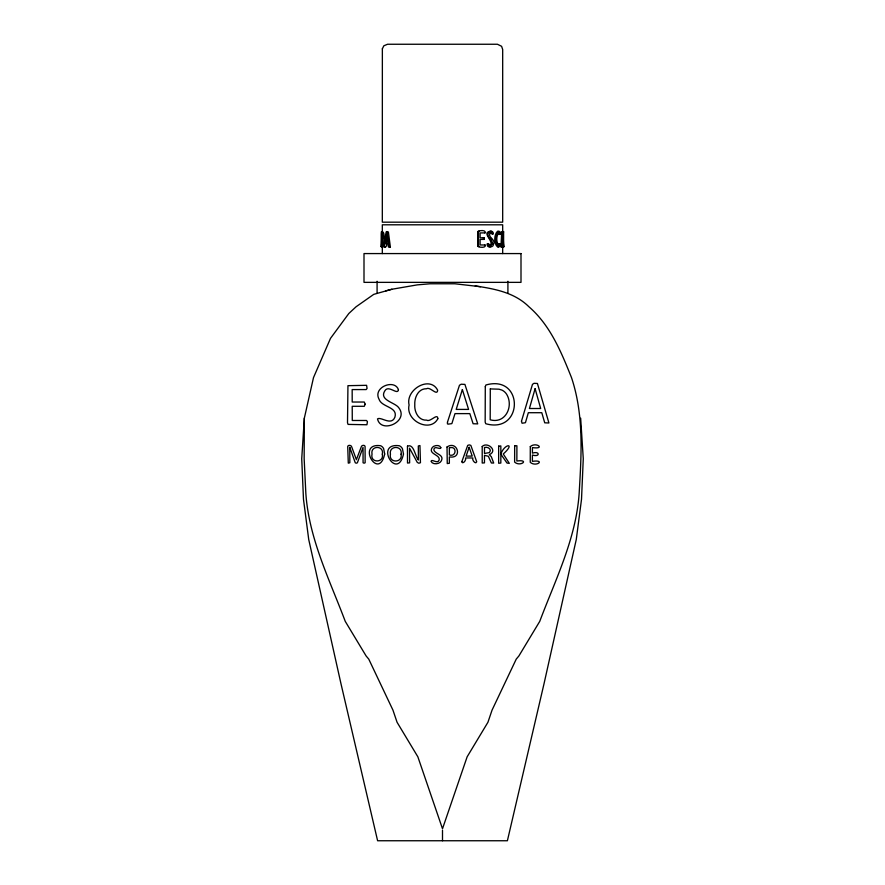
<?xml version="1.0" encoding="UTF-8"?>
<svg xmlns="http://www.w3.org/2000/svg" width="885" height="885" viewBox="0 0 885 885"><rect width="100%" height="100%" fill="white"/><g stroke="black" fill="none" stroke-linecap="round" stroke-linejoin="round"><path stroke-width="1.33" d="M480.478 286.707L454.857 283.775L430.143 283.775L417.289 284.87L391.889 289.251L373.769 294.351L356.058 306.785L348.823 313.5L330.503 338.358L313.5 377.607L304.34 418.162L304.152 458.718L305.823 493.056C308.865 538.523 329.474 579.443 345.25 621.358L366.124 655.984L368.757 659.104L392.973 710.179L397.066 722.271L417.864 756.819L442.5 828.758L467.136 756.819L487.934 722.271L492.027 710.179L516.243 659.104L518.875 655.984L539.75 621.358C555.526 579.443 576.135 538.523 579.177 493.056C581.445 454.248 584.023 415.109 571.5 377.607C561.223 351.987 550.326 325.304 528.942 306.785C514.495 292.47 494.494 288.798 475.212 285.955M502.415 246.295L502.315 247.125M381.745 242.8L381.413 246.915L381.844 234.392M500.965 246.506L501.729 231.793M503.72 246.55L501.994 246.782L502.846 231.35L503.665 246.893L503.255 242.8L501.961 242.8M502.426 242.8L502.138 246.55M502.492 241.162L502.835 233.474L503.189 241.162L501.895 241.162M304.34 418.162L301.73 458.718L303.478 499.251L308.721 539.474L340.979 683.751L377.607 840.75L507.393 840.75L544.021 683.751L576.279 539.474L581.522 499.251L583.27 458.718L580.66 418.162M495.943 237.755L496.031 236.516M384.112 246.716L386.137 231.958L386.878 231.549L389.157 246.97L388.36 246.738L387.851 242.977L385.395 242.977C382.055 248.895 387.575 248.419 386.601 242.977M381.324 231.881L381.291 246.295C382.917 248.829 382.928 240.454 382.84 239.182C384.256 236.948 380.506 230.52 382.619 231.881C385.307 231.748 384.455 249.227 382.585 246.295M492.182 233.386L489.98 232.788M386.8 241.339L387.309 237.501M386.258 239.78L386.623 237.169M389.566 246.738L390.373 246.97L388.382 231.97L387.342 231.958M492.48 244.348L492.657 243.441M483.664 239.249L483.42 237.766M491.994 233.883C495.688 233.596 490.456 228.85 489.018 232.136C484.637 237.445 495.467 240.388 491.363 245.034L490.622 245.222C485.411 240.941 486.706 249.238 491.33 246.295M502.713 232.213L503.609 231.693L503.609 247.125L502.735 246.638M484.903 232.932C487.004 229.713 478.077 230.122 477.69 232.058L477.69 245.82C478.077 247.756 487.115 248.165 484.969 244.946M479.095 231.228L478.486 232.058L478.486 245.82L479.095 246.661M484.217 239.426L484.217 237.766M498.155 231.284L497.658 231.162C493.885 234.414 493.73 243.74 497.569 246.97L498.775 246.97C501.917 246.605 500.268 241.273 498.288 244.935L497.68 245.156M498.675 246.417L498.178 246.815C495.434 242.711 494.958 234.492 498.863 231.162C501.939 231.627 500.125 236.826 498.277 233.186L497.658 232.954M381.833 245.41L382.464 235.93A4.48 0.586 -90 0 0 382.165 233.839L381.833 233.408M487.071 243.961L487.934 244.559M488.21 243.917C486.661 247.424 493.41 248.065 493.509 244.348C496.253 239.359 486.938 237.335 490.334 232.965L493.034 233.883M385.849 290.833L391.889 289.251M382.707 246.915L381.28 246.55M477.889 231.405L478.685 231.405M502.315 231.693L503.676 231.881M485.035 232.888L480.112 232.932L480.112 237.766L484.36 237.822M382.851 233.408L381.557 233.408L381.557 245.41L382.851 245.41M503.167 233.408L503.167 245.41M492.082 233.839L493.122 233.839M484.36 239.392L480.112 239.426L480.112 244.946L485.102 245.001M477.889 246.472L478.685 246.472M500.689 246.528L501.983 246.528M389.201 246.727L390.407 246.727M381.291 246.793L382.619 246.948M500.7 246.782L501.994 246.782M502.381 246.948L503.709 246.793M384.145 246.959L385.351 246.959M389.157 246.97L390.373 246.97M488.631 245.012L490.323 245.034C494.416 241.439 480.09 231.682 491.252 231.416M500.49 243.729L499.494 244.935C495.821 244.492 495.932 233.673 499.483 233.186C501.729 234.636 498.509 235.122 499.317 233.164M499.228 243.696L499.35 244.603M490.578 238.131L492.049 239.658M491.75 231.748L492.16 232.39M498.598 231.605L499.184 232.456M349.796 447.39L355.283 462.822L356.323 463.187L357.363 462.822L363.027 447.39L363.082 462.755L364.1 463.187L365.14 462.755L365.085 446.538C364.93 444.613 361.368 445.155 361.224 446.947L356.389 459.669L351.721 446.903C351.511 445.144 347.894 444.679 347.716 446.538L348.292 463.154L349.829 462.755L349.785 447.39M502.381 231.881L502.415 232.534M507.913 281.275L507.913 293.278M502.68 234.392L502.68 224.801L382.32 224.801L382.32 231.649M502.68 246.727L502.68 253.575M442.5 830.285L442.5 840.75M382.32 246.727L382.32 253.575M377.087 281.275L377.087 293.278M447.025 446.98L447.257 463.574L449.359 463.253L449.359 456.903C463.12 459.171 457.401 439.945 447.025 446.98M449.37 447.91L449.359 454.978C456.704 457.379 457.147 445.255 449.37 447.91M482.203 446.527L482.214 463.043L484.471 462.855L484.482 455.344L488.354 456.251L491.363 462.999L493.686 463.043L491.352 456.771L489.361 454.647C498.377 450.719 487.17 441.261 482.203 446.527M484.504 447.511L484.482 453.452L489.416 452.6C492.292 449.237 487.69 446.372 484.504 447.511M514.672 445.763L514.627 462.092C520.457 467.302 530.104 459.171 516.862 461.019L516.906 445.763L514.672 445.763M485.29 386.668L485.168 422.056L485.754 423.727C523.588 434.369 524.141 374.145 485.898 384.997L485.29 386.668M490.301 388.913L490.19 419.789C505.003 424.081 513.355 407.299 507.282 395.418A11.527 10.963 -87.8 0 0 501.795 390.042L498.963 389.19L490.301 388.913M498.653 446.128L498.653 463.242L500.833 463.054L500.855 454.237L507.005 463.054L509.329 463.375L503.266 453.972C515.944 442.788 504.693 443.23 500.855 453.972L500.833 445.94L498.653 446.128M530.303 446.604L530.259 462.335C536.299 467.512 546.078 459.437 532.383 461.339L532.405 455.023C540.127 457.589 540.149 450.598 532.405 453.131L532.427 447.6C545.934 449.491 536.299 441.427 530.303 446.604M437.843 418.705C430.342 433.119 405.286 420.884 409.091 404.998C405.297 389.544 430.066 375.14 437.666 390.252C437.223 396.414 430.066 386.269 426.459 388.747C418.251 388.537 414.357 397.63 414.788 404.688C414.235 411.813 418.439 420.618 426.636 420.143C430.132 422.643 437.699 412.476 437.843 418.705M398.438 389.654C397.796 395.706 388.482 384.499 384.909 390.727C379.001 399.633 393.327 402.177 397.929 406.757C410.773 420.696 381.169 434.712 377.508 418.926C380.849 416.326 391.303 426.205 394.887 417.222C398.084 406.646 381.756 407.476 379.057 399.268C372.519 387.254 394.544 378.592 398.438 389.654M440.863 447.755C440.354 450.277 433.916 444.801 433.849 449.956C435.154 454.248 444.358 454.536 441.416 460.709C439.79 464.371 432.466 465.034 431.039 461.262C431.803 458.507 437.666 464.514 439.17 460.001C440.332 454.381 427.599 454.237 432.345 447.412C434.104 445.1 440.11 444.491 440.863 447.755M365.195 404.235L364.266 406.292L352.219 406.292L352.274 420.486L366.501 420.486L367.43 421.669L366.921 424.756L348.082 424.402L347.506 422.731L347.949 385.672L366.589 385.318L367.065 388.404L366.202 389.577L352.164 389.577L352.208 402.033L364.244 402.033L365.195 404.235M384.676 454.005C378.714 481.661 355.936 442.456 380.55 445.719A6.162 5.863 88.3 0 1 383.647 448.684L384.676 454.005M403.494 454.038C397.254 481.783 373.901 442.4 399.246 445.752A6.162 6.051 86.7 0 1 402.432 448.728L403.494 454.038M382.364 48.797L382.32 222.179L502.68 222.179L502.68 49.483L501.596 46.297L497.447 44.25L387.553 44.25L383.847 45.788L382.364 48.797M382.331 454.171C384.267 463.143 369.93 463.231 372.032 454.138C370.173 445.266 384.322 445.199 382.331 454.171M401.071 454.204C402.952 463.209 388.371 463.309 390.44 454.182C388.637 445.266 403.018 445.199 401.071 454.204M386.612 233.651L385.594 241.339L387.641 241.339L386.612 233.651M407.476 446.117L407.498 463.032L409.622 462.855L409.545 448.175L417.255 462.357L418.826 463.242L420.452 462.7L419.944 445.553L418.317 445.963L418.395 460.012C414.888 455.985 413.981 443.462 407.476 446.117M521.475 421.227L522.073 423.24L525.436 422.709L528.334 412.709L541.786 412.709L544.729 422.82L548.91 422.975L537.427 383.482L534.02 383.316L532.482 384.367L521.475 421.227M447.478 422.145L447.434 423.86L448.153 424.147L451.859 423.627L455.001 413.616L469.824 413.616L473.11 423.738L477.723 423.893L464.913 384.4L461.151 384.223L459.459 385.285L447.478 422.145M461.804 461.76C462.656 464.868 466.627 459.946 465.521 457.965L472.833 457.965C471.705 460.078 475.831 464.868 476.727 461.771L470.831 445.387L469.227 444.889L467.711 445.376L461.804 461.76M535.082 388.725L529.429 408.505L540.68 408.505L535.115 388.725M462.346 389.643L456.195 409.412L468.585 409.412L462.379 389.643M469.138 447.312L466.107 456.096L472.225 456.096L469.161 447.312M521 253.575L364 253.575L364 282.359L521 282.359L521 253.575"/></g></svg>
